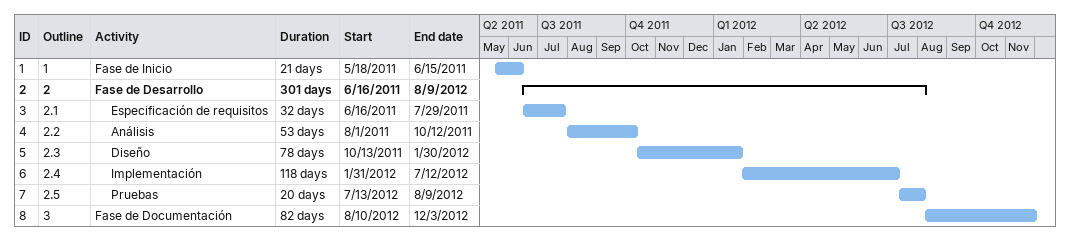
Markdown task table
| ID | WBS | Task | Duration | Start | Finish |
|---|---|---|---|---|---|
| 1 | 1 | Fase de Inicio | 21d | 2011-05-18 | 2011-06-15 |
| 2 | 2 | **Fase de Desarrollo** | 301d | 2011-06-16 | 2012-08-09 |
| 3 | 2.1 | Especificación de requisitos | 32d | 2011-06-16 | 2011-07-29 |
| 4 | 2.2 | Análisis | 53d | 2011-08-01 | 2011-10-12 |
| 5 | 2.3 | Diseño | 78d | 2011-10-13 | 2012-01-30 |
| 6 | 2.4 | Implementación | 118d | 2012-01-31 | 2012-07-12 |
| 7 | 2.5 | Pruebas | 20d | 2012-07-13 | 2012-08-09 |
| 8 | 3 | Fase de Documentación | 82d | 2012-08-10 | 2012-12-03 |
